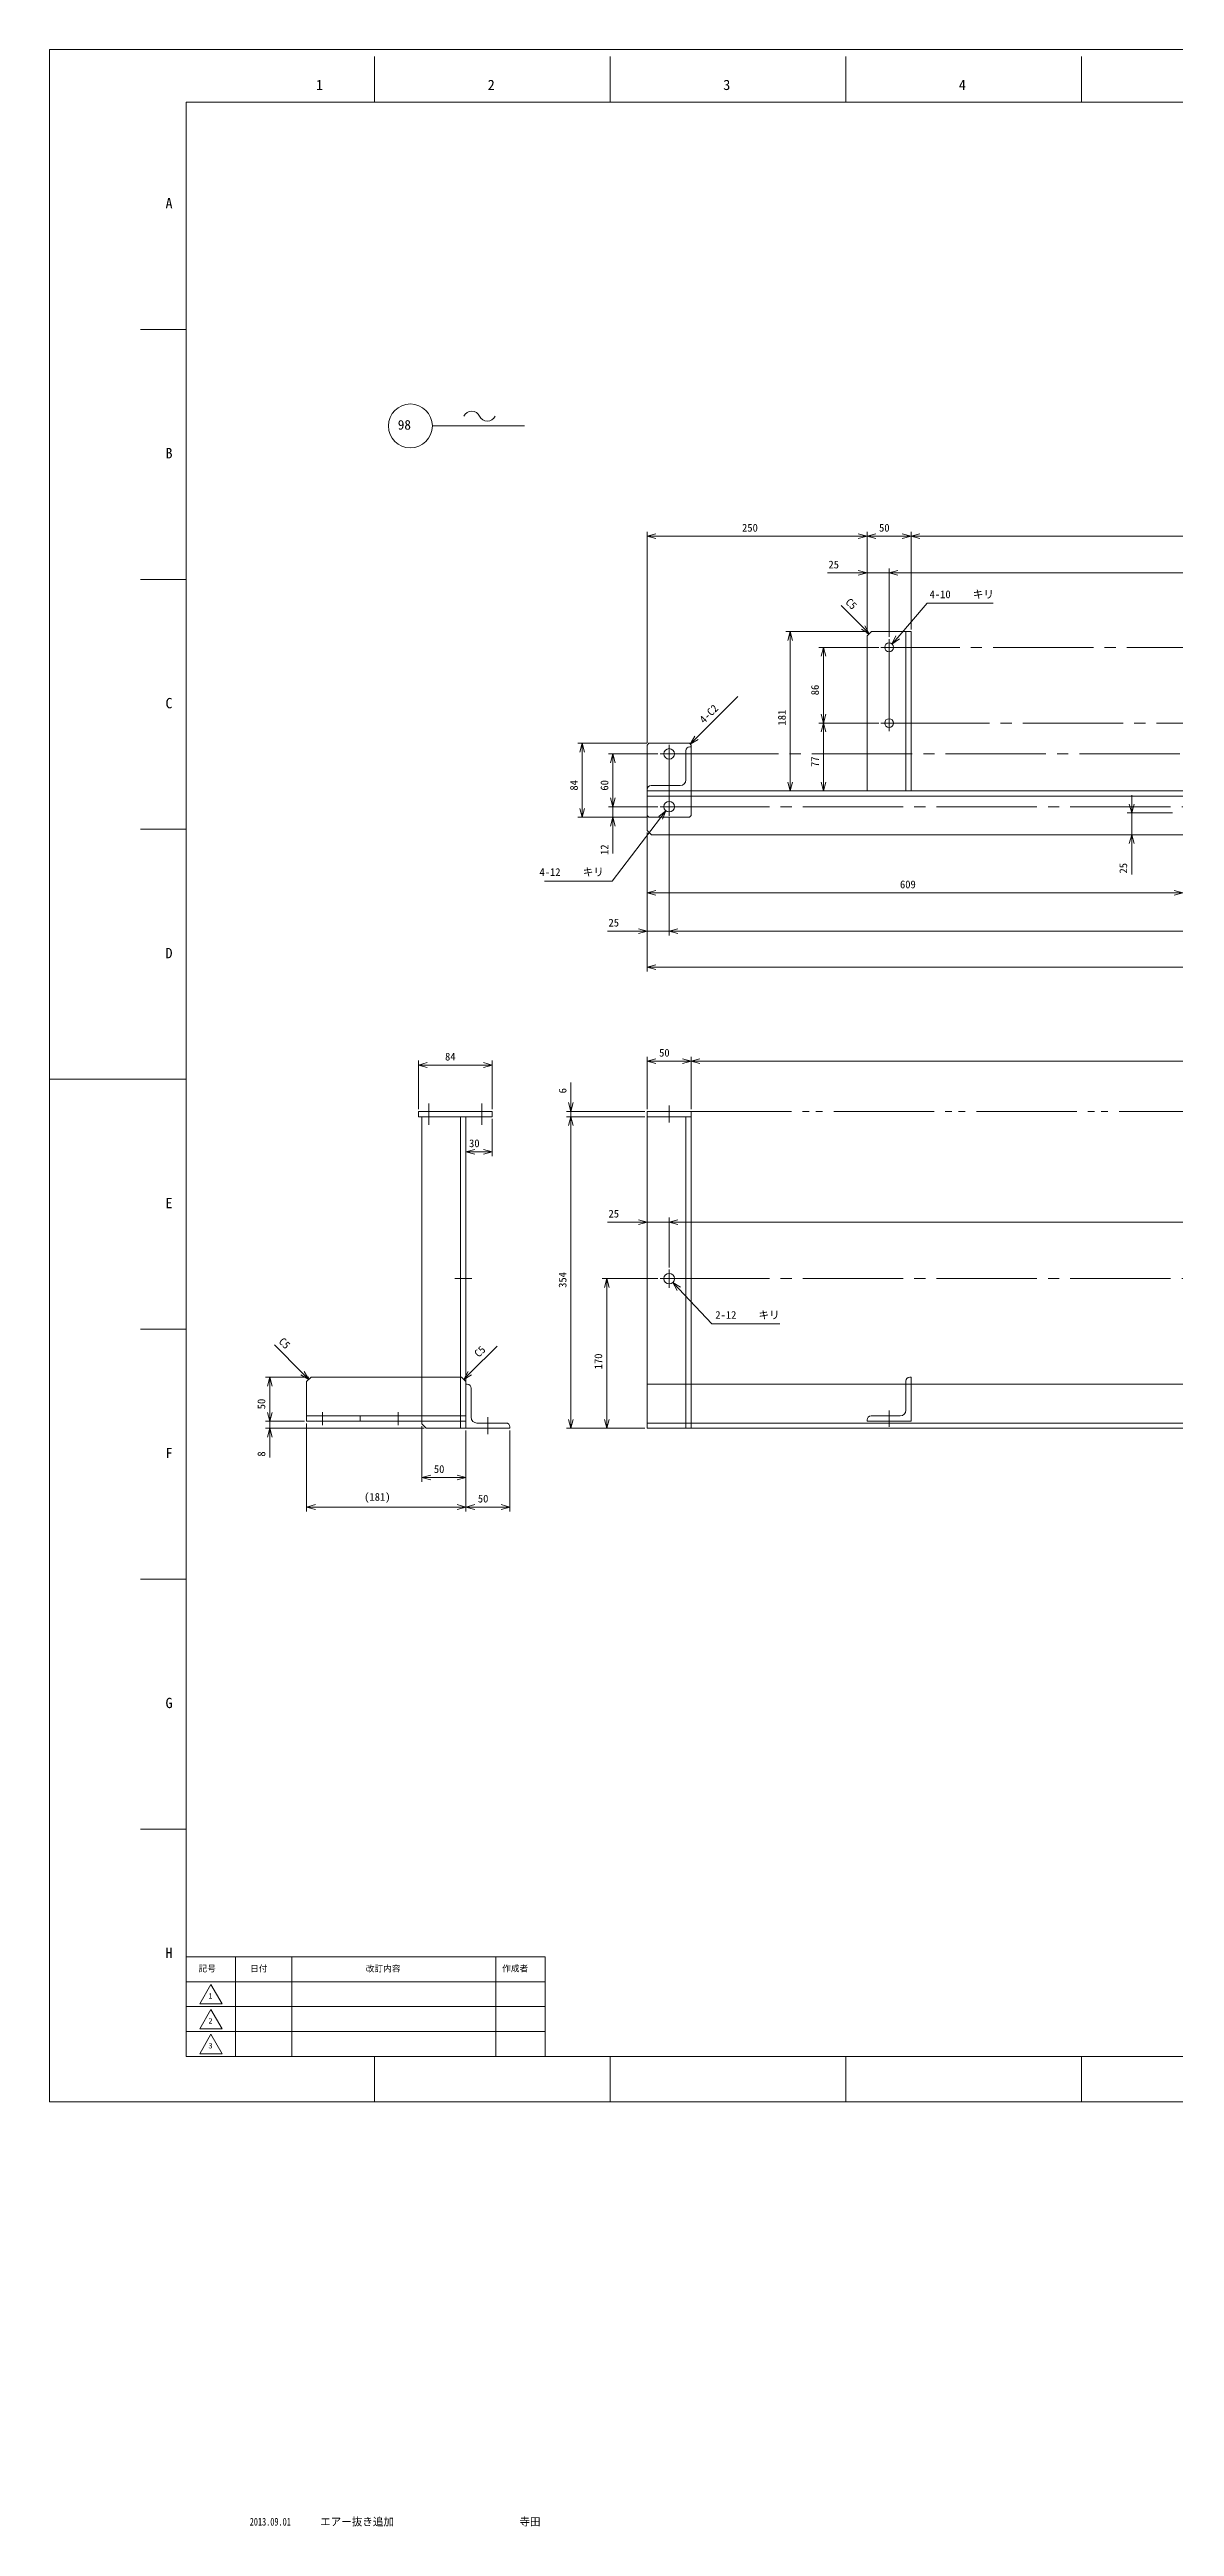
# Model space of a CAD drawing. Units: millimetres at full size. Extents: x -1656 to 1656, y -1661 to 1175.
# Drawn here: x -1656 to -378, y -1639 to 1175 of the extents above; entities that cross this region are included whole.
import ezdxf
from ezdxf.enums import TextEntityAlignment as Align

# ---------------------------------------------------------------- set-up
doc = ezdxf.new("R2010")
doc.units = ezdxf.units.MM
doc.header["$LTSCALE"] = 12.6647
doc.linetypes.add('CHAIN2', pattern=[12, 9, -1, 1, -1])
doc.linetypes.add('DOUBLE_CHAIN2', pattern=[12.8, 9, -1, 0.6, -0.6, 0.6, -1])
for name, color, linetype, lineweight in [('0-0_90_FRAME', 2, 'Continuous', 9), ('0-1_91_BLANK', 6, 'Continuous', 9), ('0-2_08_DIM', 3, 'Continuous', 9), ('0-3_0', 134, 'Continuous', 9), ('0-4_05_CENTER', 2, 'CHAIN2', 9), ('0-5_04_HIDDEN', 7, 'Continuous', 9), ('0-6_10_DRAFT', 1, 'Continuous', 9), ('0-7_06_PHANTOM', 7, 'DOUBLE_CHAIN2', 9)]:
    doc.layers.add(name, color=color, linetype=linetype, lineweight=lineweight)
doc.styles.add('ＭＳ ゴシック', font='')
doc.styles.add('ＭＳ Ｐゴシック', font='')
doc.styles.get('ＭＳ ゴシック').set_extended_font_data('MS Gothic')
doc.styles.get('ＭＳ Ｐゴシック').set_extended_font_data('MS PGothic')

# ---------------------------------------------------------------- blocks, each defined once
blk = doc.blocks.new('p1ba05')
at = {"layer": '0-2_08_DIM'}
for centre, start, end in [((-2.954, 0.285), 24.22764, 155.57578), ((0, 1.621), 204.22764, 335.57578)]:
    blk.add_arc(centre, 1.621, start, end, dxfattribs=at)
blk = doc.blocks.new('KK015066_54_5_1_1')
at = {"layer": '0-5_04_HIDDEN'}
for p, q in [((1.5, 50), (0, 50)), ((0, 0), (0, 50)), ((6, 12.5), (6, 45.5)), ((0, 0), (50, 0)), ((45.5, 6), (12.5, 6)), ((50, 1.5), (50, 0))]:
    blk.add_line(p, q, dxfattribs=at)
for centre, radius, start, end in [((1.5, 45.5), 4.5, 0, 90), ((12.5, 12.5), 6.5, 180, 270), ((45.5, 1.5), 4.5, 0, 90)]:
    blk.add_arc(centre, radius, start, end, dxfattribs=at)
blk = doc.blocks.new('AM_BALLOON1')
at = {"layer": '0-2_08_DIM'}
blk.add_circle((0, 0), 5, dxfattribs=at)
blk = doc.blocks.new('_Open30')
at = {"layer": '0-2_08_DIM'}
blk.add_line((0, 0), (-1, 0), dxfattribs=at)
blk.add_lwpolyline([(-1, 0.268), (0, 0), (-1, -0.268)], dxfattribs=at)

msp = doc.modelspace()

# ---------------------------------------------------------------- linework, layer by layer
at = {"layer": '0-0_90_FRAME'}
for p, q in [((-1286.9, 1115.59), (-1286.9, 1167.44)), ((-1019.17, 1115.59), (-1019.17, 1167.44)), ((-751.44, 1115.59), (-751.44, 1167.44)), ((-483.7, 1115.59), (-483.7, 1167.44)), ((-1501.02, 857.45), (-1552.87, 857.45)), ((-1501.02, 573.46), (-1552.87, 573.46)), ((-1501.02, 289.47), (-1552.87, 289.47)), ((-1501.02, -278.51), (-1552.87, -278.51)), ((-1501.02, -562.5), (-1552.87, -562.5)), ((-1501.02, -846.49), (-1552.87, -846.49)), ((-1286.9, -1156.24), (-1286.9, -1104.63)), ((-1019.17, -1156.24), (-1019.17, -1104.63)), ((-751.44, -1156.24), (-751.44, -1104.63)), ((-483.7, -1156.24), (-483.7, -1104.63))]:
    msp.add_line(p, q, dxfattribs=at)
at = {"layer": '0-0_90_FRAME', "color": 6}
msp.add_line((-1656.41, 5.48), (-1501.02, 5.48), dxfattribs=at)
at = {"layer": '0-0_90_FRAME', "color": 134}
for p, q in [((-1445.02, -1104.63), (-1445.02, -991.48)), ((-1381.02, -1104.63), (-1381.02, -991.48)), ((-1149.02, -1104.63), (-1149.02, -991.48)), ((-1501.02, -1019.77), (-1093.02, -1019.77)), ((-1501.02, -1048.06), (-1093.02, -1048.06)), ((-1501.02, -1076.34), (-1093.02, -1076.34))]:
    msp.add_line(p, q, dxfattribs=at)
at = {"layer": '0-0_90_FRAME', "color": 6}
msp.add_lwpolyline([(-1501.02, -1104.63), (1604.56, -1104.63), (1604.56, 1115.59), (-1501.02, 1115.59)], close=True, dxfattribs=at)
at = {"layer": '0-0_90_FRAME', "color": 134}
for points in [[(-1501.02, -1104.63), (-1093.02, -1104.63), (-1093.02, -991.48), (-1501.02, -991.48)], [(-1485.75, -1045.05), (-1473.02, -1023), (-1460.29, -1045.05)], [(-1485.75, -1073.34), (-1473.02, -1051.29), (-1460.29, -1073.34)], [(-1485.75, -1101.62), (-1473.02, -1079.58), (-1460.29, -1101.62)]]:
    msp.add_lwpolyline(points, close=True, dxfattribs=at)
at = {"layer": '0-1_91_BLANK'}
msp.add_lwpolyline([(-1656.41, -1156.24), (1656.41, -1156.24), (1656.41, 1175.44), (-1656.41, 1175.44)], close=True, dxfattribs=at)
at = {"layer": '0-2_08_DIM'}
for p, q in [((-1221.29, 747.73), (-1116.46, 747.73)), ((-977.19, 387.7), (-977.19, 627.55)), ((-737.19, 622.55), (-967.19, 622.55)), ((-727.19, 511.7), (-727.19, 627.55)), ((-727.19, 511.7), (-727.19, 627.55)), ((-717.19, 622.55), (-687.19, 622.55)), ((-677.19, 516.7), (-677.19, 627.55)), ((-677.19, 516.7), (-677.19, 627.55)), ((-667.19, 622.55), (862.81, 622.55)), ((-737.19, 580.77), (-772.19, 580.77)), ((-727.19, 511.7), (-727.19, 585.77)), ((-702.19, 580.77), (-727.19, 580.77)), ((-702.19, 508.04), (-702.19, 585.77)), ((-702.19, 508.04), (-702.19, 585.77)), ((-692.19, 580.77), (-682.19, 580.77)), ((-692.19, 580.77), (887.81, 580.77)), ((-731.76, 518.77), (-756.71, 543.72)), ((-729.69, 514.2), (-819.56, 514.2)), ((-814.56, 343.2), (-814.56, 504.2)), ((-714.03, 496.2), (-781.9, 496.2)), ((-776.9, 420.2), (-776.9, 486.2)), ((-921.12, 393.27), (-874.01, 440.38)), ((-714.03, 410.2), (-781.9, 410.2)), ((-714.03, 410.2), (-781.9, 410.2)), ((-776.9, 400.2), (-776.9, 343.2)), ((-977.69, 387.2), (-1055.89, 387.2)), ((-1050.89, 377.2), (-1050.89, 313.2)), ((-964.98, 375.2), (-1021.17, 375.2)), ((-1016.17, 325.2), (-1016.17, 365.2)), ((-964.98, 315.2), (-1021.17, 315.2)), ((-964.98, 315.2), (-1021.17, 315.2)), ((-1016.17, 325.2), (-1016.17, 335.2)), ((-1016.17, 315.2), (-1016.17, 303.2)), ((-758.29, 333.2), (-819.56, 333.2)), ((-729.69, 333.2), (-781.9, 333.2)), ((-426.49, 318.2), (-426.49, 328.2)), ((-977.69, 303.2), (-1055.89, 303.2)), ((-977.69, 303.2), (-1021.17, 303.2)), ((-1016.17, 293.2), (-1016.17, 262.2)), ((-977.19, 285.7), (-977.19, 212.38)), ((-977.19, 285.7), (-977.19, 168.9)), ((-977.19, 285.7), (-977.19, 127.96)), ((-952.19, 302.41), (-952.19, 168.9)), ((-952.19, 302.41), (-952.19, 168.9)), ((-380.03, 308.2), (-431.49, 308.2)), ((-380.03, 283.2), (-431.49, 283.2)), ((-426.49, 308.2), (-426.49, 283.2)), ((-426.49, 273.2), (-426.49, 238.2)), ((-378.19, 217.38), (-967.19, 217.38)), ((-987.19, 173.9), (-1022.19, 173.9)), ((-952.19, 173.9), (-977.19, 173.9)), ((-942.19, 173.9), (-932.19, 173.9)), ((-942.19, 173.9), (1137.81, 173.9)), ((1162.81, 132.96), (-967.19, 132.96)), ((-977.19, -28.54), (-977.19, 31.1)), ((-927.19, -28.54), (-927.19, 31.1)), ((-927.19, -28.54), (-927.19, 31.1)), ((-1237.17, -28.54), (-1237.17, 26.7)), ((-1163.17, 21.7), (-1227.17, 21.7)), ((-1153.17, -28.54), (-1153.17, 26.7)), ((-1063.77, -21.04), (-1063.77, 1.96)), ((-937.19, 26.1), (-967.19, 26.1)), ((-917.19, 26.1), (1112.81, 26.1)), ((-1183.17, -39.54), (-1183.17, -81.8)), ((-1153.17, -39.54), (-1153.17, -81.8)), ((-979.69, -31.04), (-1068.77, -31.04)), ((-979.69, -37.04), (-1068.77, -37.04)), ((-979.69, -37.04), (-1068.77, -37.04)), ((-1063.77, -37.04), (-1063.77, -31.04)), ((-1063.77, -381.04), (-1063.77, -47.04)), ((-1063.77, -47.04), (-1063.77, -57.04)), ((-1173.17, -76.8), (-1163.17, -76.8)), ((-987.19, -156.73), (-1022.19, -156.73)), ((-977.19, -208.25), (-977.19, -151.73)), ((-952.19, -156.73), (-977.19, -156.73)), ((-952.19, -208.25), (-952.19, -151.73)), ((-952.19, -208.25), (-952.19, -151.73)), ((-942.19, -156.73), (1137.81, -156.73)), ((-942.19, -156.73), (-932.19, -156.73)), ((-964.98, -221.04), (-1028.13, -221.04)), ((-1023.13, -231.04), (-1023.13, -381.04)), ((-1368.74, -328.47), (-1400.81, -296.39)), ((-1178.59, -328.47), (-1147.7, -297.58)), ((-1361.67, -333.04), (-1411.08, -333.04)), ((-1406.08, -373.04), (-1406.08, -343.04)), ((-1406.08, -373.04), (-1406.08, -363.04)), ((-1366.67, -383.04), (-1411.08, -383.04)), ((-1366.67, -383.04), (-1411.08, -383.04)), ((-1230.67, -391.04), (-1411.08, -391.04)), ((-1406.08, -383.04), (-1406.08, -391.04)), ((-1364.17, -385.54), (-1364.17, -485.49)), ((-1233.17, -388.54), (-1233.17, -451.91)), ((-1183.17, -393.54), (-1183.17, -451.91)), ((-1183.17, -393.54), (-1183.17, -485.49)), ((-1183.17, -393.54), (-1183.17, -485.49)), ((-1133.17, -393.54), (-1133.17, -485.49)), ((-979.69, -391.04), (-1068.77, -391.04)), ((-979.69, -391.04), (-1028.13, -391.04)), ((-1406.08, -401.04), (-1406.08, -424.04)), ((-1193.17, -446.91), (-1223.17, -446.91)), ((-1354.17, -480.49), (-1193.17, -480.49)), ((-1173.17, -480.49), (-1143.17, -480.49))]:
    msp.add_line(p, q, dxfattribs=at)
for points in [[(-584, 546.27), (-659.1, 546.27), (-692.41, 507.57)], [(-1094.01, 230.68), (-1016.91, 230.68), (-961.92, 302.49)], [(-826.55, -272.49), (-903.65, -272.49), (-941.21, -232.67)]]:
    msp.add_lwpolyline(points, dxfattribs=at)
at = {"layer": '0-3_0'}
for p, q in [((-683.19, 333.2), (-683.19, 514.2)), ((1122.81, 333.2), (-927.19, 333.2)), ((1122.81, 327.2), (-927.19, 327.2)), ((-977.19, 305.2), (-977.19, 288.2)), ((-972.19, 283.2), (-977.19, 288.2)), ((-727.19, 283.2), (-972.19, 283.2)), ((-677.19, 283.2), (-727.19, 283.2)), ((1167.81, 283.2), (-677.19, 283.2)), ((-1189.17, -391.04), (-1189.17, -37.04)), ((-1359.17, -333.04), (-1364.17, -338.04)), ((-1233.17, -333.04), (-1359.17, -333.04)), ((-683.19, -341.04), (-683.19, -337.54)), ((-927.19, -341.04), (-977.19, -341.04)), ((-902.19, -341.04), (-927.19, -341.04)), ((1097.81, -341.04), (-902.19, -341.04)), ((-1364.17, -377.04), (-1233.17, -377.04)), ((1172.81, -385.04), (-977.19, -385.04)), ((-902.19, -391.04), (-927.19, -391.04)), ((1097.81, -391.04), (-902.19, -391.04))]:
    msp.add_line(p, q, dxfattribs=at)
for points in [[(-727.19, 333.2), (-677.19, 333.2), (-677.19, 514.2), (-722.19, 514.2), (-727.19, 509.2)], [(-927.19, 305.2), (-927.19, 385.2), (-929.19, 387.2), (-975.19, 387.2), (-977.19, 385.2), (-977.19, 305.2), (-975.19, 303.2), (-929.19, 303.2)], [(-1153.17, -31.04), (-1237.17, -31.04), (-1237.17, -37.04), (-1153.17, -37.04)], [(-1183.17, -391.04), (-1228.17, -391.04), (-1233.17, -386.04), (-1233.17, -37.04), (-1183.17, -37.04)], [(-927.19, -37.04), (-927.19, -31.04), (-977.19, -31.04), (-977.19, -37.04)]]:
    msp.add_lwpolyline(points, close=True, dxfattribs=at)
for points in [[(-927.19, -341.04), (-927.19, -37.04), (-977.19, -37.04), (-977.19, -391.04), (-927.19, -391.04)], [(-678.69, -333.04), (-677.19, -333.04), (-677.19, -341.04)], [(-1364.17, -338.04), (-1364.17, -383.04), (-1233.17, -383.04)]]:
    msp.add_lwpolyline(points, dxfattribs=at)
for centre, radius in [((-702.19, 496.2), 5), ((-702.19, 410.2), 5), ((-952.19, 375.2), 6), ((-952.19, 315.2), 6), ((-952.19, -221.04), 6)]:
    msp.add_circle(centre, radius, dxfattribs=at)
msp.add_arc((-678.69, -337.54), 4.5, 90, 180, dxfattribs=at)
at = {"layer": '0-4_05_CENTER'}
for p, q in [((-711.53, 496.2), (-692.85, 496.2)), ((-702.19, 505.54), (-702.19, 486.85)), ((-711.53, 410.2), (-692.85, 410.2)), ((-702.19, 419.54), (-702.19, 400.85)), ((-962.48, 375.2), (-941.9, 375.2)), ((-952.19, 385.49), (-952.19, 364.91)), ((-952.19, 346.41), (-952.19, 325.83)), ((-962.48, 315.2), (-941.9, 315.2)), ((-952.19, 325.49), (-952.19, 304.91)), ((-1225.17, -46.34), (-1225.17, -22.19)), ((-1165.17, -46.34), (-1165.17, -22.19)), ((-952.19, -24.38), (-952.19, -43.47)), ((-1176.6, -221.04), (-1195.74, -221.04)), ((-962.48, -221.04), (-941.9, -221.04)), ((-952.19, -231.33), (-952.19, -210.75)), ((-952.19, -221.04), (1147.81, -221.04)), ((-1346.17, -372.78), (-1346.17, -387.61)), ((-1260.17, -372.78), (-1260.17, -387.61)), ((-1158.17, -397.6), (-1158.17, -378.47)), ((-702.19, -370.81), (-702.19, -389.5))]:
    msp.add_line(p, q, dxfattribs=at)
for points in [[(897.81, 496.2), (-702.19, 496.2), (-702.19, 410.2), (897.81, 410.2)], [(1147.81, 375.2), (-952.19, 375.2), (-952.19, 315.2), (1147.81, 315.2)]]:
    msp.add_lwpolyline(points, close=True, dxfattribs=at)
at = {"layer": '0-5_04_HIDDEN'}
for p, q in [((-927.19, 327.2), (-977.19, 327.2)), ((-933.19, -37.04), (-933.19, -391.04)), ((-1188.17, -333.04), (-1233.17, -333.04)), ((-1188.17, -333.04), (-1183.17, -338.04)), ((-927.19, -391.04), (-927.19, -341.04)), ((-1233.17, -377.04), (-1183.17, -377.04)), ((-1233.17, -383.04), (-1183.17, -383.04))]:
    msp.add_line(p, q, dxfattribs=at)
at = {"layer": '0-6_10_DRAFT'}
msp.add_line((-1303.17, -377.04), (-1303.17, -383.06), dxfattribs=at)
at = {"layer": '0-7_06_PHANTOM'}
msp.add_line((-927.19, -31.04), (1122.81, -31.04), dxfattribs=at)

# ---------------------------------------------------------------- block references
at = {"layer": '0-2_08_DIM'}
for name, p, xscale, yscale in [('AM_BALLOON1', (-1246.32, 747.76), 5, 5), ('p1ba05', (-1158.81, 753.2), 6, 6), ('_Open30', (-727.19, 622.55), 10, 10), ('_Open30', (-677.19, 622.55), 10, 10), ('_Open30', (-727.19, 580.77), 10, 10), ('_Open30', (-368.19, 217.38), 10, 10), ('_Open30', (-977.19, 173.9), 10, 10), ('_Open30', (-927.19, 26.1), 10, 10), ('_Open30', (-1153.17, 21.7), 10, 10), ('_Open30', (-1153.17, -76.8), 10, 10), ('_Open30', (-977.19, -156.73), 10, 10), ('_Open30', (-1183.17, -446.91), 10, 10), ('_Open30', (-1183.17, -480.49), 10, 10), ('_Open30', (-1133.17, -480.49), 10, 10)]:
    msp.add_blockref(name, p, dxfattribs=dict(at, xscale=xscale, yscale=yscale))
at = {"layer": '0-2_08_DIM', "xscale": 10, "yscale": 10}
for p, rotation in [((-977.19, 622.55), 180), ((-727.19, 622.55), 180), ((-677.19, 622.55), 180), ((-702.19, 580.77), 180), ((-702.19, 580.77), 180), ((-814.56, 514.2), 90), ((-724.69, 511.7), 315), ((-698.93, 499.99), 229.28926), ((-776.9, 496.2), 90), ((-928.19, 386.2), 225), ((-776.9, 410.2), 270), ((-776.9, 410.2), 90), ((-1050.89, 387.2), 90), ((-1016.17, 375.2), 90), ((-814.56, 333.2), 270), ((-776.9, 333.2), 270), ((-1050.89, 303.2), 270), ((-1016.17, 315.2), 270), ((-1016.17, 315.2), 270), ((-955.84, 310.43), 52.55681), ((-426.49, 308.2), 270), ((-1016.17, 303.2), 90), ((-426.49, 283.2), 90), ((-977.19, 217.38), 180), ((-952.19, 173.9), 180), ((-952.19, 173.9), 180), ((-977.19, 132.96), 180), ((-977.19, 26.1), 180), ((-927.19, 26.1), 180), ((-1237.17, 21.7), 180), ((-1063.77, -31.04), 270), ((-1063.77, -37.04), 90), ((-1063.77, -37.04), 90), ((-1183.17, -76.8), 180), ((-952.19, -156.73), 180), ((-952.19, -156.73), 180), ((-1023.13, -221.04), 90), ((-948.07, -225.4), 133.33458), ((-1406.08, -333.04), 90), ((-1361.67, -335.54), 315), ((-1185.67, -335.54), 225), ((-1406.08, -383.04), 270), ((-1406.08, -383.04), 270), ((-1406.08, -391.04), 90), ((-1063.77, -391.04), 270), ((-1023.13, -391.04), 270), ((-1233.17, -446.91), 180), ((-1364.17, -480.49), 180), ((-1183.17, -480.49), 180)]:
    msp.add_blockref('_Open30', p, dxfattribs=dict(at, rotation=rotation))
at = {"layer": '0-3_0'}
msp.add_blockref('KK015066_54_5_1_1', (-1183.17, -391.04), dxfattribs=at)
at = {"layer": '0-5_04_HIDDEN', "rotation": 90}
msp.add_blockref('KK015066_54_5_1_1', (-927.19, 333.2), dxfattribs=at)
at = {"layer": '0-5_04_HIDDEN', "xscale": -1}
msp.add_blockref('KK015066_54_5_1_1', (-677.19, -383.04), dxfattribs=at)

# ---------------------------------------------------------------- texts
at = {"layer": '0-0_90_FRAME', "color": 134}
for s, height, style, p in [('1', 11.73, 'ＭＳ ゴシック', (-1353.57, 1125.92)), ('2', 11.73, 'ＭＳ ゴシック', (-1158.37, 1125.92)), ('3', 11.73, 'ＭＳ ゴシック', (-890.64, 1125.92)), ('4', 11.73, 'ＭＳ ゴシック', (-622.9, 1125.92)), ('A', 11.73, 'ＭＳ ゴシック', (-1524.58, 991.45)), ('B', 11.73, 'ＭＳ ゴシック', (-1524.58, 707.46)), ('C', 11.73, 'ＭＳ ゴシック', (-1524.58, 423.47)), ('D', 11.73, 'ＭＳ ゴシック', (-1524.58, 139.48)), ('E', 11.73, 'ＭＳ ゴシック', (-1524.58, -144.51)), ('F', 11.73, 'ＭＳ ゴシック', (-1524.58, -428.5)), ('G', 11.73, 'ＭＳ ゴシック', (-1524.58, -712.49)), ('H', 11.73, 'ＭＳ ゴシック', (-1524.58, -996.48)), ('記号', 7.038, 'ＭＳ Ｐゴシック', (-1486.99, -1010.43)), ('日付', 7.038, 'ＭＳ Ｐゴシック', (-1428.36, -1010.43)), ('改訂内容', 7.038, 'ＭＳ Ｐゴシック', (-1296.95, -1010.59)), ('作成者', 7.038, 'ＭＳ Ｐゴシック', (-1141.97, -1010.43)), ('1', 6.22, 'ＭＳ ゴシック', (-1475.78, -1040.94)), ('2', 6.22, 'ＭＳ ゴシック', (-1475.78, -1069.23)), ('3', 6.22, 'ＭＳ ゴシック', (-1475.78, -1097.51))]:
    msp.add_text(s, height=height, dxfattribs=dict(at, style=style)).set_placement(p, align=Align.BOTTOM_LEFT)
at = {"layer": '0-0_90_FRAME', "color": 3, "style": 'ＭＳ ゴシック', "width": 0.65}
msp.add_text('2013.09.01', height=8.798, dxfattribs=at).set_placement((-1428.84, -1640.38), align=Align.BOTTOM_LEFT)
at = {"layer": '0-0_90_FRAME', "color": 3, "style": 'ＭＳ ゴシック'}
for s, p in [('エアー抜き追加', (-1348.88, -1640.38)), ('寺田', (-1122.33, -1640.38))]:
    msp.add_text(s, height=8.798, dxfattribs=at).set_placement(p, align=Align.BOTTOM_LEFT)
at = {"layer": '0-2_08_DIM'}
for s, style, p in [('250', 'ＭＳ ゴシック', (-869.33, 625.06)), ('50', 'ＭＳ ゴシック', (-713.62, 625.06)), ('25', 'ＭＳ ゴシック', (-771.12, 583.28)), ('4-10', 'ＭＳ ゴシック', (-656.17, 549.45)), ('キリ', 'ＭＳ Ｐゴシック', (-607.03, 549.45)), ('4-12', 'ＭＳ ゴシック', (-1099.58, 233.86)), ('キリ', 'ＭＳ Ｐゴシック', (-1050.44, 233.86)), ('609', 'ＭＳ ゴシック', (-689.83, 219.88)), ('25', 'ＭＳ ゴシック', (-1021.12, 176.41)), ('84', 'ＭＳ ゴシック', (-1206.88, 24.2)), ('50', 'ＭＳ ゴシック', (-963.62, 28.61)), ('30', 'ＭＳ ゴシック', (-1179.59, -74.3)), ('25', 'ＭＳ ゴシック', (-1021.12, -154.22)), ('2-12', 'ＭＳ ゴシック', (-899.72, -269.3)), ('キリ', 'ＭＳ Ｐゴシック', (-850.57, -269.3)), ('50', 'ＭＳ ゴシック', (-1219.59, -444.4)), ('(181)', 'ＭＳ ゴシック', (-1298.81, -475.99)), ('50', 'ＭＳ ゴシック', (-1169.59, -477.98))]:
    msp.add_text(s, height=8.798, dxfattribs=dict(at, style=style)).set_placement(p, align=Align.BOTTOM_LEFT)
at = {"layer": '0-2_08_DIM', "style": 'ＭＳ ゴシック'}
for s, height, rotation, p in [('C5', 8.798, 315, (-754.38, 544.94)), ('86', 8.798, 90, (-779.4, 441.77)), ('4-C2', 8.798, 45, (-910.67, 407.25)), ('181', 8.798, 90, (-817.06, 407.41)), ('77', 8.798, 90, (-779.4, 360.27)), ('84', 8.798, 90, (-1053.39, 333.48)), ('60', 8.798, 90, (-1018.67, 333.48)), ('12', 8.798, 90, (-1018.67, 260.41)), ('25', 8.798, 90, (-429, 239.27)), ('6', 8.8, 90, (-1066.27, -10.54)), ('354', 8.798, 90, (-1066.28, -231.47)), ('C5', 8.798, 315, (-1398.49, -295.17)), ('C5', 8.798, 45, (-1166.6, -312.92)), ('170', 8.798, 90, (-1025.63, -324.04)), ('50', 8.798, 90, (-1408.59, -369.47)), ('8', 8.8, 90, (-1408.58, -423.25))]:
    msp.add_text(s, height=height, rotation=rotation, dxfattribs=at).set_placement(p, align=Align.BOTTOM_LEFT)
at = {"layer": '0-3_0', "style": 'ＭＳ ゴシック'}
msp.add_text('98', height=11, dxfattribs=at).set_placement((-1260.61, 740.26), align=Align.BOTTOM_LEFT)

doc.saveas('drawing.dxf')
